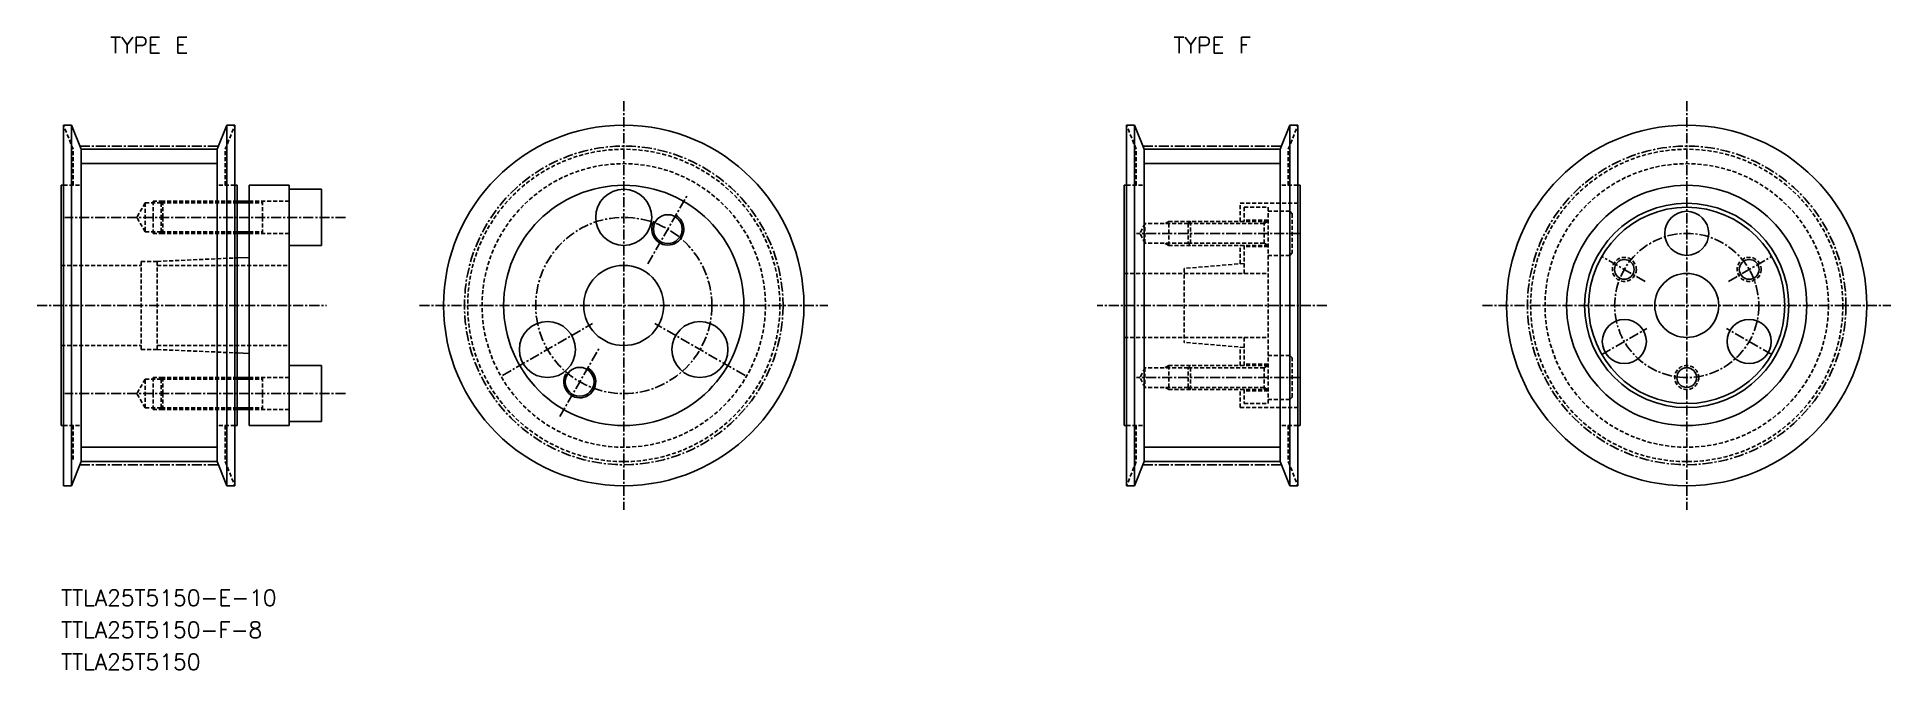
# Model space of a CAD drawing. Extents: x 3855 to 4086, y 19273 to 19352.
import ezdxf
from ezdxf.enums import TextEntityAlignment as Align

# ---------------------------------------------------------------- set-up
doc = ezdxf.new("R2010")
doc.units = 0
doc.linetypes.add('CENTER', pattern=[2, 1.25, -0.25, 0.25, -0.25])
doc.linetypes.add('DASHED', pattern=[0.75, 0.5, -0.25])
doc.layers.get('0').update_dxf_attribs({"linetype": 'CONTINUOUS'})
doc.layers.add('CENTER', color=1, linetype='CENTER')
doc.styles.add('MISUMI', font='txt.shx')

msp = doc.modelspace()

# ---------------------------------------------------------------- linework, layer by layer
at = {"color": 1, "linetype": 'CENTER'}
for p, q in [((3927.93, 19344.06), (3927.93, 19293.06)), ((4060.69, 19344.06), (4060.69, 19293.06)), ((3860, 19338.46), (3877.31, 19338.46)), ((3992.77, 19338.46), (4010.08, 19338.46)), ((3854.66, 19318.56), (3890.79, 19318.56)), ((3902.43, 19318.56), (3953.43, 19318.56)), ((4035.19, 19318.56), (4086.19, 19318.56)), ((3860, 19298.67), (3877.31, 19298.67)), ((3992.77, 19298.67), (4010.08, 19298.67))]:
    msp.add_line(p, q, dxfattribs=at)
at = {"color": 7, "linetype": 'CONTINUOUS'}
for p, q in [((3858.96, 19341.06), (3857.96, 19341.06)), ((3857.96, 19341.06), (3857.96, 19318.56)), ((3860.16, 19338.06), (3858.96, 19341.06)), ((3858.96, 19341.06), (3858.96, 19318.56)), ((3877.16, 19338.06), (3878.36, 19341.06)), ((3878.36, 19341.06), (3879.36, 19341.06)), ((3878.36, 19341.06), (3878.36, 19318.56)), ((3879.36, 19341.06), (3879.36, 19318.56)), ((3991.73, 19341.06), (3990.73, 19341.06)), ((3990.73, 19341.06), (3990.73, 19318.56)), ((3992.93, 19338.06), (3991.73, 19341.06)), ((3991.73, 19341.06), (3991.73, 19318.56)), ((4009.93, 19338.06), (4011.13, 19341.06)), ((4011.13, 19341.06), (4012.13, 19341.06)), ((4011.13, 19341.06), (4011.13, 19318.56)), ((4012.13, 19341.06), (4012.13, 19318.56)), ((3860.16, 19333.56), (3860.16, 19338.06)), ((3860.16, 19338.06), (3877.16, 19338.06)), ((3877.16, 19333.56), (3877.16, 19338.06)), ((3992.93, 19333.56), (3992.93, 19338.06)), ((3992.93, 19338.06), (4009.93, 19338.06)), ((4009.93, 19333.56), (4009.93, 19338.06)), ((3857.66, 19333.56), (3857.96, 19333.56)), ((3857.66, 19318.56), (3857.66, 19333.56)), ((3860.16, 19333.56), (3860.16, 19318.56)), ((3877.16, 19333.56), (3877.16, 19318.56)), ((3879.66, 19333.56), (3879.36, 19333.56)), ((3879.66, 19318.56), (3879.66, 19333.56)), ((3881.16, 19333.56), (3886.16, 19333.56)), ((3881.16, 19333.56), (3881.16, 19331.56)), ((3886.16, 19333.56), (3886.16, 19333.06)), ((3990.43, 19333.56), (3990.73, 19333.56)), ((3990.43, 19318.56), (3990.43, 19333.56)), ((3992.93, 19333.56), (3992.93, 19318.56)), ((4009.93, 19333.56), (4009.93, 19318.56)), ((4012.43, 19333.56), (4012.13, 19333.56)), ((4012.43, 19318.56), (4012.43, 19333.56)), ((3881.16, 19331.56), (3879.66, 19331.56)), ((3881.16, 19331.56), (3881.16, 19327.56)), ((3886.16, 19333.06), (3886.16, 19326.06)), ((3886.16, 19333.06), (3890.16, 19333.06)), ((3890.16, 19333.06), (3890.16, 19329.56)), ((3890.16, 19326.06), (3890.16, 19329.56)), ((3881.16, 19327.56), (3879.66, 19327.56)), ((3881.16, 19327.56), (3881.16, 19324.56)), ((3881.16, 19324.56), (3879.66, 19324.5)), ((3881.16, 19324.56), (3881.16, 19318.56)), ((3886.16, 19326.06), (3886.16, 19318.56)), ((3886.16, 19326.06), (3890.16, 19326.06)), ((3857.66, 19318.56), (3857.66, 19303.56)), ((3857.96, 19296.06), (3857.96, 19318.56)), ((3858.96, 19296.06), (3858.96, 19318.56)), ((3860.16, 19303.56), (3860.16, 19318.56)), ((3877.16, 19303.56), (3877.16, 19318.56)), ((3878.36, 19296.06), (3878.36, 19318.56)), ((3879.36, 19296.06), (3879.36, 19318.56)), ((3879.66, 19318.56), (3879.66, 19303.56)), ((3881.16, 19312.56), (3881.16, 19318.56)), ((3886.16, 19311.06), (3886.16, 19318.56)), ((3990.43, 19318.56), (3990.43, 19303.56)), ((3990.73, 19296.06), (3990.73, 19318.56)), ((3991.73, 19296.06), (3991.73, 19318.56)), ((3992.93, 19303.56), (3992.93, 19318.56)), ((4009.93, 19303.56), (4009.93, 19318.56)), ((4011.13, 19296.06), (4011.13, 19318.56)), ((4012.13, 19296.06), (4012.13, 19318.56)), ((4012.43, 19318.56), (4012.43, 19303.56)), ((3881.16, 19312.56), (3879.66, 19312.63)), ((3881.16, 19309.56), (3881.16, 19312.56)), ((3886.16, 19304.06), (3886.16, 19311.06)), ((3886.16, 19311.06), (3890.16, 19311.06)), ((3890.16, 19311.06), (3890.16, 19307.56)), ((3881.16, 19309.56), (3879.66, 19309.56)), ((3881.16, 19305.56), (3881.16, 19309.56)), ((3890.16, 19304.06), (3890.16, 19307.56)), ((3857.66, 19303.56), (3857.96, 19303.56)), ((3860.16, 19303.56), (3860.16, 19299.06)), ((3877.16, 19303.56), (3877.16, 19299.06)), ((3879.66, 19303.56), (3879.36, 19303.56)), ((3881.16, 19305.56), (3879.66, 19305.56)), ((3881.16, 19303.56), (3881.16, 19305.56)), ((3881.16, 19303.56), (3886.16, 19303.56)), ((3886.16, 19304.06), (3890.16, 19304.06)), ((3886.16, 19303.56), (3886.16, 19304.06)), ((3990.43, 19303.56), (3990.73, 19303.56)), ((3992.93, 19303.56), (3992.93, 19299.06)), ((4009.93, 19303.56), (4009.93, 19299.06)), ((4012.43, 19303.56), (4012.13, 19303.56)), ((3860.16, 19299.06), (3858.96, 19296.06)), ((3860.16, 19299.06), (3877.16, 19299.06)), ((3877.16, 19299.06), (3878.36, 19296.06)), ((3992.93, 19299.06), (3991.73, 19296.06)), ((3992.93, 19299.06), (4009.93, 19299.06)), ((4009.93, 19299.06), (4011.13, 19296.06)), ((3858.96, 19296.06), (3857.96, 19296.06)), ((3878.36, 19296.06), (3879.36, 19296.06)), ((3991.73, 19296.06), (3990.73, 19296.06)), ((4011.13, 19296.06), (4012.13, 19296.06))]:
    msp.add_line(p, q, dxfattribs=at)
at = {"color": 3, "linetype": 'DASHED'}
for p, q in [((3859.16, 19338.06), (3857.96, 19341.06)), ((3878.16, 19338.06), (3879.36, 19341.06)), ((3991.93, 19338.06), (3990.73, 19341.06)), ((4010.93, 19338.06), (4012.13, 19341.06)), ((3859.16, 19333.56), (3859.16, 19338.06)), ((3878.16, 19333.56), (3878.16, 19338.06)), ((3991.93, 19333.56), (3991.93, 19338.06)), ((4010.93, 19333.56), (4010.93, 19338.06)), ((3857.96, 19333.56), (3860.16, 19333.56)), ((3879.36, 19333.56), (3877.16, 19333.56)), ((3990.73, 19333.56), (3992.93, 19333.56)), ((4012.13, 19333.56), (4009.93, 19333.56)), ((3868.16, 19331.36), (3867.12, 19329.56)), ((3868.16, 19331.36), (3868.16, 19327.76)), ((3870.16, 19331.36), (3868.16, 19331.36)), ((3870.36, 19331.56), (3869.16, 19331.56)), ((3869.16, 19331.56), (3869.16, 19329.56)), ((3870.36, 19331.56), (3870.16, 19331.36)), ((3870.16, 19331.36), (3879.66, 19331.36)), ((3870.16, 19331.36), (3870.16, 19329.56)), ((3879.66, 19331.56), (3870.36, 19331.56)), ((3870.36, 19331.56), (3870.36, 19329.56)), ((3886.16, 19331.56), (3881.16, 19331.56)), ((3881.16, 19331.36), (3882.82, 19331.36)), ((3882.82, 19331.56), (3882.82, 19329.56)), ((4004.93, 19331.31), (4012.43, 19331.31)), ((4004.93, 19329.06), (4004.93, 19331.31)), ((3868.16, 19327.76), (3867.12, 19329.56)), ((3869.16, 19327.56), (3869.16, 19329.56)), ((3870.16, 19327.76), (3870.16, 19329.56)), ((3870.36, 19327.56), (3870.36, 19329.56)), ((3882.82, 19327.56), (3882.82, 19329.56)), ((3993.01, 19328.79), (3992.43, 19327.56)), ((3998.43, 19328.79), (3993.01, 19328.79)), ((3993.01, 19326.33), (3993.01, 19328.79)), ((3996.01, 19329.06), (3995.54, 19328.79)), ((3998.7, 19329.06), (3996.01, 19329.06)), ((3996.01, 19326.06), (3996.01, 19329.06)), ((3998.43, 19328.79), (3998.7, 19329.06)), ((4007.93, 19328.79), (3998.43, 19328.79)), ((3998.43, 19328.79), (3998.43, 19326.33)), ((4008.43, 19329.06), (3998.7, 19329.06)), ((3998.7, 19329.06), (3998.7, 19326.06)), ((4005.43, 19330.81), (4008.43, 19330.81)), ((4005.43, 19330.81), (4005.43, 19329.06)), ((4008.43, 19329.21), (4005.43, 19329.21)), ((4007.93, 19329.06), (4007.93, 19326.06)), ((4007.93, 19328.79), (4008.39, 19329.06)), ((4008.43, 19330.81), (4008.43, 19306.31)), ((4011.13, 19330.31), (4008.43, 19330.31)), ((4011.13, 19330.31), (4011.13, 19324.81)), ((4011.13, 19330.31), (4011.43, 19330.01)), ((4011.43, 19330.01), (4011.43, 19325.11)), ((3870.16, 19327.76), (3868.16, 19327.76)), ((3870.36, 19327.56), (3869.16, 19327.56)), ((3870.16, 19327.76), (3879.66, 19327.76)), ((3870.36, 19327.56), (3870.16, 19327.76)), ((3879.66, 19327.56), (3870.36, 19327.56)), ((3881.16, 19327.76), (3882.82, 19327.76)), ((3886.16, 19327.56), (3881.16, 19327.56)), ((3993.01, 19326.33), (3992.43, 19327.56)), ((3992.44, 19327.56), (3992.44, 19327.56)), ((3869.66, 19324.06), (3879.66, 19324.5)), ((3993, 19326.36), (3993, 19326.36)), ((3998.43, 19326.33), (3993, 19326.33)), ((3996, 19326.06), (3995.53, 19326.33)), ((3998.7, 19326.06), (3996, 19326.06)), ((4007.93, 19326.33), (3998.43, 19326.33)), ((3998.7, 19326.06), (3998.43, 19326.33)), ((4008.43, 19326.06), (3998.7, 19326.06)), ((4004.93, 19323.77), (4004.93, 19326.06)), ((4005.43, 19326.06), (4005.43, 19322.56)), ((4008.43, 19325.91), (4005.43, 19325.91)), ((4007.93, 19326.33), (4008.39, 19326.06)), ((4011.13, 19324.81), (4008.43, 19324.81)), ((4011.13, 19324.81), (4011.43, 19325.11)), ((3857.66, 19323.56), (3867.66, 19323.56)), ((3867.66, 19324.06), (3869.66, 19324.06)), ((3867.66, 19324.06), (3867.66, 19318.56)), ((3869.66, 19324.06), (3869.66, 19318.56)), ((3869.66, 19323.56), (3886.16, 19323.56)), ((3990.43, 19322.56), (3997.93, 19322.56)), ((4005.43, 19323.81), (3997.93, 19323.19)), ((3997.93, 19323.19), (3997.93, 19313.94)), ((3997.93, 19322.56), (4008.43, 19322.56)), ((3867.66, 19313.06), (3867.66, 19318.56)), ((3869.66, 19313.06), (3869.66, 19318.56)), ((3857.66, 19313.56), (3867.66, 19313.56)), ((3867.66, 19313.06), (3869.66, 19313.06)), ((3869.66, 19313.56), (3886.16, 19313.56)), ((3869.66, 19313.06), (3879.66, 19312.63)), ((3990.43, 19314.56), (3997.93, 19314.56)), ((3997.93, 19314.56), (4008.43, 19314.56)), ((4005.43, 19313.31), (3997.93, 19313.94)), ((4004.93, 19311.06), (4004.93, 19313.35)), ((4005.43, 19314.56), (4005.43, 19311.06)), ((3993.01, 19310.79), (3992.43, 19309.56)), ((3998.43, 19310.79), (3993, 19310.79)), ((3993, 19310.76), (3993, 19310.76)), ((3993.01, 19310.79), (3993.01, 19308.33)), ((3996, 19311.06), (3995.53, 19310.79)), ((3998.7, 19311.06), (3996, 19311.06)), ((3996.01, 19311.06), (3996.01, 19308.06)), ((3998.7, 19311.06), (3998.43, 19310.79)), ((4007.93, 19310.79), (3998.43, 19310.79)), ((3998.43, 19308.33), (3998.43, 19310.79)), ((4008.43, 19311.06), (3998.7, 19311.06)), ((3998.7, 19308.06), (3998.7, 19311.06)), ((4008.43, 19311.21), (4005.43, 19311.21)), ((4007.93, 19308.06), (4007.93, 19311.06)), ((4007.93, 19310.79), (4008.39, 19311.06)), ((4011.13, 19312.31), (4008.43, 19312.31)), ((4011.13, 19306.81), (4011.13, 19312.31)), ((4011.13, 19312.31), (4011.43, 19312.01)), ((4011.43, 19307.11), (4011.43, 19312.01)), ((3868.16, 19309.36), (3867.12, 19307.56)), ((3870.16, 19309.36), (3868.16, 19309.36)), ((3868.16, 19305.76), (3868.16, 19309.36)), ((3870.36, 19309.56), (3869.16, 19309.56)), ((3869.16, 19309.56), (3869.16, 19307.56)), ((3870.36, 19309.56), (3870.16, 19309.36)), ((3870.16, 19309.36), (3879.66, 19309.36)), ((3870.16, 19309.36), (3870.16, 19307.56)), ((3879.66, 19309.56), (3870.36, 19309.56)), ((3870.36, 19309.56), (3870.36, 19307.56)), ((3886.16, 19309.56), (3881.16, 19309.56)), ((3881.16, 19309.36), (3882.82, 19309.36)), ((3882.82, 19309.56), (3882.82, 19307.56)), ((3993.01, 19308.33), (3992.43, 19309.56)), ((3992.44, 19309.56), (3992.44, 19309.56)), ((3998.43, 19308.33), (3993.01, 19308.33)), ((3996.01, 19308.06), (3995.54, 19308.33)), ((3998.7, 19308.06), (3996.01, 19308.06)), ((4007.93, 19308.33), (3998.43, 19308.33)), ((3998.43, 19308.33), (3998.7, 19308.06)), ((4008.43, 19308.06), (3998.7, 19308.06)), ((4004.93, 19305.81), (4004.93, 19308.06)), ((4005.43, 19308.06), (4005.43, 19306.31)), ((4008.43, 19307.91), (4005.43, 19307.91)), ((4007.93, 19308.33), (4008.39, 19308.06)), ((3868.16, 19305.76), (3867.12, 19307.56)), ((3870.16, 19305.76), (3868.16, 19305.76)), ((3869.16, 19305.56), (3869.16, 19307.56)), ((3870.16, 19305.76), (3870.16, 19307.56)), ((3870.16, 19305.76), (3879.66, 19305.76)), ((3870.36, 19305.56), (3870.16, 19305.76)), ((3870.36, 19305.56), (3870.36, 19307.56)), ((3881.16, 19305.76), (3882.82, 19305.76)), ((3882.82, 19305.56), (3882.82, 19307.56)), ((4004.93, 19305.81), (4012.43, 19305.81)), ((4005.43, 19306.31), (4008.43, 19306.31)), ((4011.13, 19306.81), (4008.43, 19306.81)), ((4011.13, 19306.81), (4011.43, 19307.11)), ((3857.96, 19303.56), (3860.16, 19303.56)), ((3859.16, 19303.56), (3859.16, 19299.06)), ((3870.36, 19305.56), (3869.16, 19305.56)), ((3879.66, 19305.56), (3870.36, 19305.56)), ((3879.36, 19303.56), (3877.16, 19303.56)), ((3878.16, 19303.56), (3878.16, 19299.06)), ((3886.16, 19305.56), (3881.16, 19305.56)), ((3990.73, 19303.56), (3992.93, 19303.56)), ((3991.93, 19303.56), (3991.93, 19299.06)), ((4012.13, 19303.56), (4009.93, 19303.56)), ((4010.93, 19303.56), (4010.93, 19299.06)), ((3878.16, 19299.06), (3879.36, 19296.06)), ((3991.93, 19299.06), (3990.73, 19296.06)), ((4010.93, 19299.06), (4012.13, 19296.06))]:
    msp.add_line(p, q, dxfattribs=at)
at = {"color": 3, "linetype": 'CONTINUOUS'}
for p, q in [((3860.16, 19336.26), (3877.16, 19336.26)), ((3992.93, 19336.26), (4009.93, 19336.26)), ((3860.16, 19300.86), (3877.16, 19300.86)), ((3992.93, 19300.86), (4009.93, 19300.86))]:
    msp.add_line(p, q, dxfattribs=at)
at = {"color": 3}
for p, q in [((3881.16, 19331.36), (3879.66, 19331.36)), ((3881.16, 19327.76), (3879.66, 19327.76)), ((3881.16, 19309.36), (3879.66, 19309.36)), ((3881.16, 19305.76), (3879.66, 19305.76))]:
    msp.add_line(p, q, dxfattribs=at)
at = {"color": 7, "linetype": 'CONTINUOUS'}
for centre, radius in [((3927.93, 19318.56), 22.5), ((4060.69, 19318.56), 22.5), ((3927.93, 19318.56), 15), ((3927.93, 19318.56), 15), ((3927.93, 19318.56), 15), ((3927.93, 19318.56), 15), ((4060.69, 19318.56), 15), ((4060.69, 19318.56), 15), ((4060.69, 19318.56), 15), ((3927.93, 19329.56), 3.5), ((4060.69, 19318.56), 12.75), ((3933.43, 19328.09), 1.8), ((4060.69, 19318.56), 12.25), ((4060.69, 19327.56), 2.75), ((4052.9, 19323.06), 1.23), ((4068.49, 19323.06), 1.23), ((3927.93, 19318.56), 5), ((4060.69, 19318.56), 4), ((3918.4, 19313.06), 3.5), ((3937.45, 19313.06), 3.5), ((4052.9, 19314.06), 2.75), ((4068.49, 19314.06), 2.75), ((3922.43, 19309.03), 1.8), ((4060.69, 19309.56), 1.23)]:
    msp.add_circle(centre, radius, dxfattribs=at)
at = {"color": 1, "linetype": 'CENTER'}
for centre in [(3927.93, 19318.56), (4060.69, 19318.56)]:
    msp.add_circle(centre, 19.89, dxfattribs=at)
at = {"color": 3, "linetype": 'DASHED'}
for centre, radius in [((3927.93, 19318.56), 19.5), ((4060.69, 19318.56), 19.5), ((3927.93, 19318.56), 17.7), ((4060.69, 19318.56), 17.7), ((4052.9, 19323.06), 1.5), ((4068.49, 19323.06), 1.5), ((4060.69, 19309.56), 1.5)]:
    msp.add_circle(centre, radius, dxfattribs=at)
at = {"color": 3, "linetype": 'CONTINUOUS'}
for centre in [(3933.43, 19328.09), (3922.43, 19309.03)]:
    msp.add_arc(centre, 2, 150, 62, dxfattribs=at)
at = {"layer": 'CENTER', "color": 1, "linetype": 'CENTER'}
for p, q in [((3927.93, 19336.06), (3927.93, 19323.06)), ((3930.93, 19323.76), (3935.93, 19332.42)), ((3893.16, 19329.56), (3858.12, 19329.56)), ((4012.43, 19327.56), (3991.98, 19327.56)), ((4055.5, 19321.56), (4050.09, 19324.69)), ((4065.89, 19321.56), (4071.3, 19324.69)), ((4015.76, 19318.56), (3987.07, 19318.56)), ((3912.77, 19309.81), (3924.03, 19316.31)), ((3943.08, 19309.81), (3931.82, 19316.31)), ((4050.09, 19312.44), (4055.71, 19315.69)), ((4071.3, 19312.44), (4065.67, 19315.69)), ((3919.93, 19304.7), (3924.93, 19313.36)), ((4012.43, 19309.56), (3991.98, 19309.56)), ((3893.16, 19307.56), (3858.12, 19307.56))]:
    msp.add_line(p, q, dxfattribs=at)
for centre, radius in [((3927.93, 19318.56), 11), ((4060.69, 19318.56), 9)]:
    msp.add_circle(centre, radius, dxfattribs=at)

# ---------------------------------------------------------------- texts
at = {"color": 7, "linetype": 'CONTINUOUS', "style": 'MISUMI'}
for s, p in [('TYPE E', (3868.66, 19351.06)), ('TYPE F', (4001.43, 19351.06))]:
    msp.add_text(s, height=2, dxfattribs=at).set_placement(p, align=Align.MIDDLE_CENTER)
for s, p in [('TTLA25T5150-E-10', (3857.66, 19281.06)), ('TTLA25T5150-F-8', (3857.66, 19277.06)), ('TTLA25T5150', (3857.66, 19273.06))]:
    msp.add_text(s, height=2, dxfattribs=at).set_placement(p)

doc.saveas('drawing.dxf')
